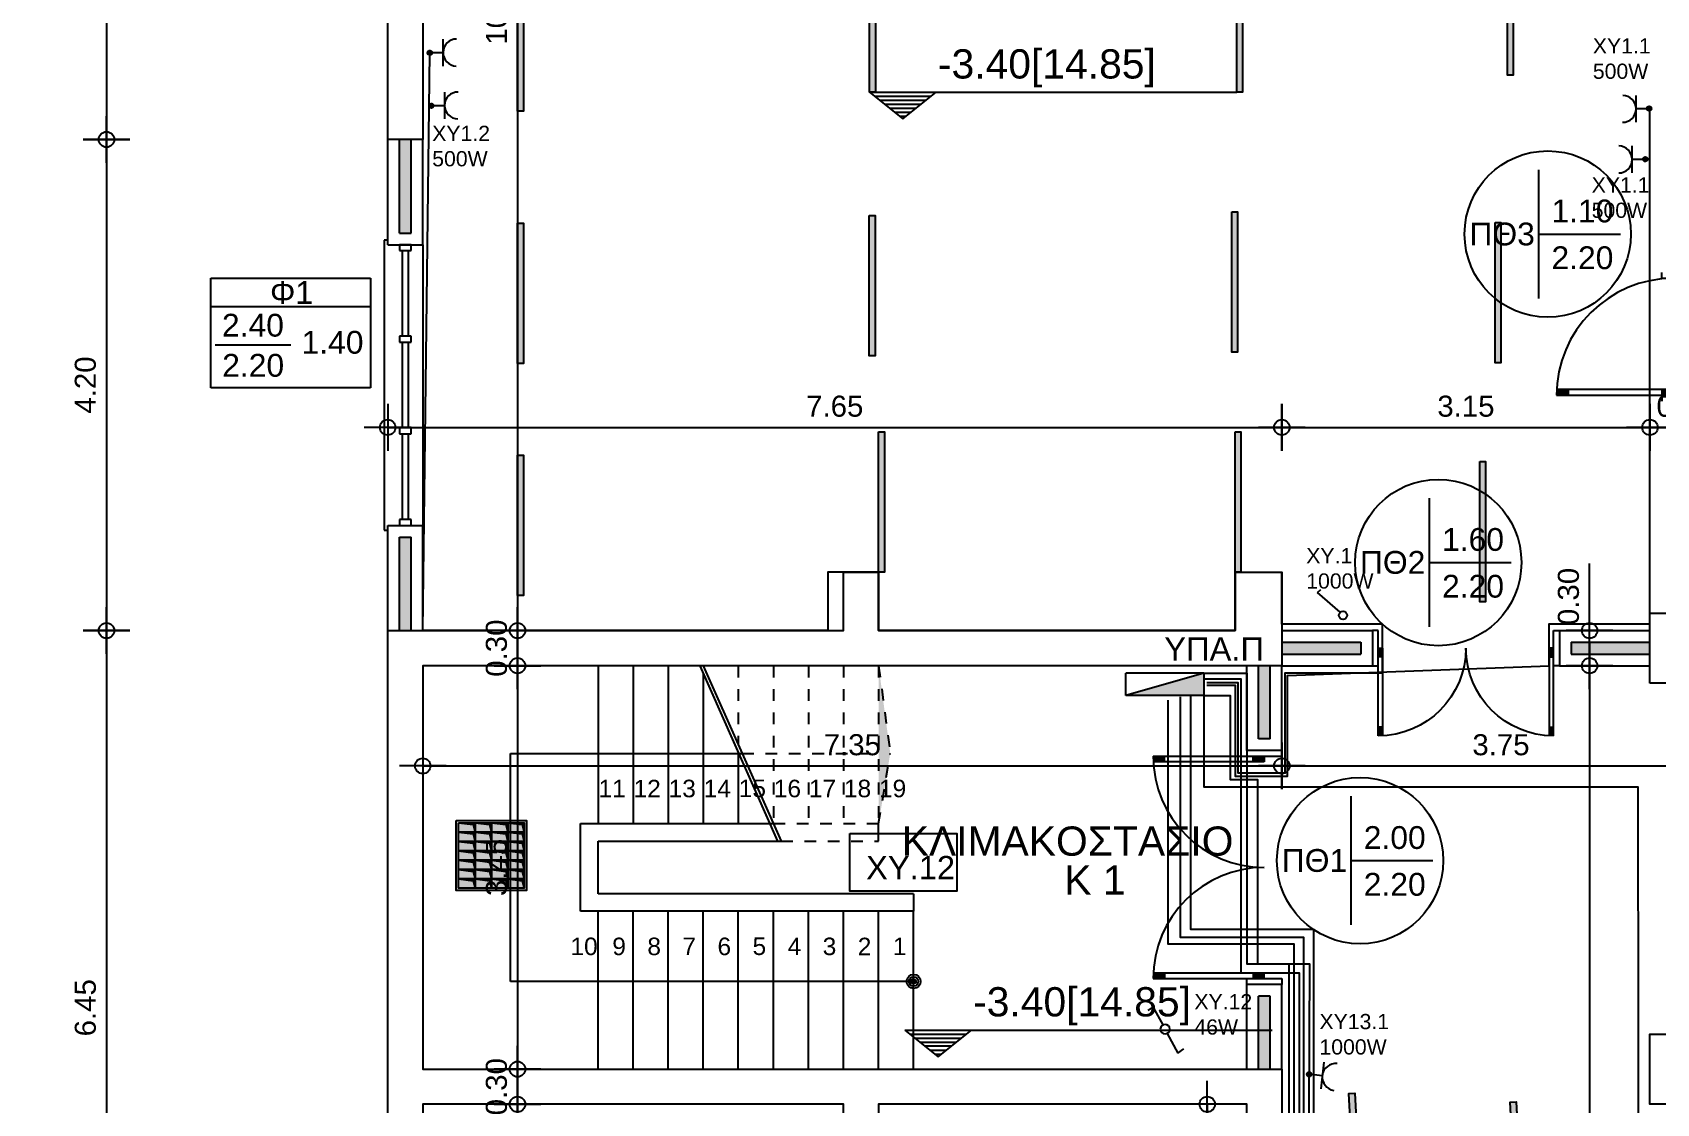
# Model space of a CAD drawing. Header units: metres. Extents: x -11 to 85, y -301 to 135.
# Drawn here: x 11.73 to 25.63, y -271.19 to -262.03 of the extents above; entities that cross this region are included whole.
import ezdxf
from ezdxf.enums import TextEntityAlignment as Align

# ---------------------------------------------------------------- set-up
doc = ezdxf.new("R2010")
doc.units = ezdxf.units.M
doc.header["$LTSCALE"] = 0.036
doc.header["$PDMODE"] = 2
doc.linetypes.add('HIDDEN', pattern=[0.375, 0.25, -0.125])
for name, color, linetype in [('arxitek ypogeio', 252, 'Continuous'), ('DIMBLK', 252, 'Continuous'), ('elec fota hatch', 31, 'Continuous'), ('electext', 20, 'Continuous'), ('hatch color', 252, 'Continuous'), ('HLEK-SYMBOL', 3, 'Continuous'), ('HLEK_FL001_SYMBOLS', 230, 'Continuous'), ('Parathira', 252, 'Continuous')]:
    doc.layers.add(name, color=color, linetype=linetype)
doc.styles.add('COMU-N', font='arial.ttf')
doc.styles.get("Standard").update_dxf_attribs({"font": 'arial.ttf'})
doc.styles.add('W4MS2', font='W4MS2.shx')
doc.dimstyles.new('CADWDOT', dxfattribs={"dimscale": 0.1, "dimtxt": 1.8, "dimasz": 0.08, "dimexe": 2, "dimexo": 0, "dimgap": 0.09, "dimtad": 0, "dimrnd": 0.001, "dimzin": 0, "dimdsep": 46, "dimtxsty": 'Standard', "dimblk1": 'ARTDIM', "dimblk2": 'ARTDIM', "dimsah": 1, "dimcen": 0.09, "dimdle": 0.05, "dimse1": 1, "dimse2": 1, "dimadec": 0, "dimazin": 0, "dimtfac": 1, "dimtmove": 0, "dimatfit": 3, "dimldrblk": 'ARTDIM', "dimfxl": 2, "dimtvp": 0.9999, "dimtolj": 1, "dimtzin": 0, "dimarcsym": 0})

# ---------------------------------------------------------------- blocks, each defined once
blk = doc.blocks.new('ARTDIM')
at = {"layer": 'DIMBLK'}
for p, q in [((0, -24.9975), (0, 24.9975)), ((-24.9975, 0), (24.9975, 0))]:
    blk.add_line(p, q, dxfattribs=at)
blk.add_circle((0, 0), 8.25, dxfattribs=at)
blk = doc.blocks.new('*D1514')
at = {"layer": 'arxitek ypogeio', "color": 0, "lineweight": -2}
blk.add_line((9.674, -256.204), (9.674, -285.588), dxfattribs=at)
at = {"layer": 'Defpoints', "color": 0, "transparency": 16777216}
for p in [(13.507, -256.196), (9.674, -285.596), (13.507, -285.596)]:
    blk.add_point(p, dxfattribs=at)
at = {"layer": 'arxitek ypogeio', "color": 0, "lineweight": -2, "xscale": 0.008, "yscale": 0.008, "zscale": 0.008}
for p, rotation in [((9.674, -256.196), 90), ((9.674, -285.596), 270)]:
    blk.add_blockref('ARTDIM', p, dxfattribs=dict(at, rotation=rotation))
at = {"layer": 'arxitek ypogeio', "color": 0, "insert": (9.494, -270.896), "char_height": 0.18, "attachment_point": 5, "rotation": 90}
blk.add_mtext('\\A1;29.40', dxfattribs=at)
blk = doc.blocks.new('*D1525')
at = {"layer": 'arxitek ypogeio', "color": 0, "lineweight": -2}
blk.add_line((12.368, -256.204), (12.368, -262.938), dxfattribs=at)
at = {"layer": 'Defpoints', "color": 0, "transparency": 16777216}
for p in [(13.507, -256.196), (12.368, -262.946), (13.507, -262.946)]:
    blk.add_point(p, dxfattribs=at)
at = {"layer": 'arxitek ypogeio', "color": 0, "lineweight": -2, "xscale": 0.008, "yscale": 0.008, "zscale": 0.008}
for p, rotation in [((12.368, -256.196), 90), ((12.368, -262.946), 270)]:
    blk.add_blockref('ARTDIM', p, dxfattribs=dict(at, rotation=rotation))
at = {"layer": 'arxitek ypogeio', "color": 0, "insert": (12.188, -259.571), "char_height": 0.18, "attachment_point": 5, "rotation": 90}
blk.add_mtext('\\A1;6.75', dxfattribs=at)
blk = doc.blocks.new('*D1526')
at = {"layer": 'arxitek ypogeio', "color": 0, "lineweight": -2}
blk.add_line((12.368, -262.954), (12.368, -267.138), dxfattribs=at)
at = {"layer": 'Defpoints', "color": 0, "transparency": 16777216}
for p in [(13.507, -262.946), (12.368, -267.146), (13.507, -267.146)]:
    blk.add_point(p, dxfattribs=at)
at = {"layer": 'arxitek ypogeio', "color": 0, "lineweight": -2, "xscale": 0.008, "yscale": 0.008, "zscale": 0.008}
for p, rotation in [((12.368, -262.946), 90), ((12.368, -267.146), 270)]:
    blk.add_blockref('ARTDIM', p, dxfattribs=dict(at, rotation=rotation))
at = {"layer": 'arxitek ypogeio', "color": 0, "insert": (12.188, -265.046), "char_height": 0.18, "attachment_point": 5, "rotation": 90}
blk.add_mtext('\\A1;4.20', dxfattribs=at)
blk = doc.blocks.new('*D1527')
at = {"layer": 'arxitek ypogeio', "color": 0, "lineweight": -2}
blk.add_line((12.368, -267.154), (12.368, -273.588), dxfattribs=at)
at = {"layer": 'Defpoints', "color": 0, "transparency": 16777216}
for p in [(13.507, -267.146), (12.368, -273.596), (13.507, -273.596)]:
    blk.add_point(p, dxfattribs=at)
at = {"layer": 'arxitek ypogeio', "color": 0, "lineweight": -2, "xscale": 0.008, "yscale": 0.008, "zscale": 0.008}
for p, rotation in [((12.368, -267.146), 90), ((12.368, -273.596), 270)]:
    blk.add_blockref('ARTDIM', p, dxfattribs=dict(at, rotation=rotation))
at = {"layer": 'arxitek ypogeio', "color": 0, "insert": (12.188, -270.371), "char_height": 0.18, "attachment_point": 5, "rotation": 90}
blk.add_mtext('\\A1;6.45', dxfattribs=at)
blk = doc.blocks.new('*D1561')
at = {"layer": 'arxitek ypogeio', "color": 0, "lineweight": -2}
blk.add_line((15.885, -256.504), (15.885, -267.138), dxfattribs=at)
at = {"layer": 'Defpoints', "color": 0, "transparency": 16777216}
for p in [(15.074, -256.496), (15.074, -267.146), (15.885, -267.146)]:
    blk.add_point(p, dxfattribs=at)
at = {"layer": 'arxitek ypogeio', "color": 0, "lineweight": -2, "xscale": 0.008, "yscale": 0.008, "zscale": 0.008}
for p, rotation in [((15.885, -256.496), 90), ((15.885, -267.146), 270)]:
    blk.add_blockref('ARTDIM', p, dxfattribs=dict(at, rotation=rotation))
at = {"layer": 'arxitek ypogeio', "color": 0, "insert": (15.705, -261.821), "char_height": 0.18, "attachment_point": 5, "rotation": 90}
blk.add_mtext('\\A1;10.65', dxfattribs=at)
blk = doc.blocks.new('*D1563')
at = {"layer": 'arxitek ypogeio', "color": 0, "lineweight": -2}
blk.add_line((14.782, -265.408), (22.416, -265.408), dxfattribs=at)
at = {"layer": 'Defpoints', "color": 0, "transparency": 16777216}
for p in [(22.424, -265.408), (14.774, -266.277), (22.424, -266.277)]:
    blk.add_point(p, dxfattribs=at)
at = {"layer": 'arxitek ypogeio', "color": 0, "lineweight": -2, "xscale": 0.008, "yscale": 0.008, "zscale": 0.008, "rotation": 180}
blk.add_blockref('ARTDIM', (14.774, -265.408), dxfattribs=at)
at = {"layer": 'arxitek ypogeio', "color": 0, "lineweight": -2, "xscale": 0.008, "yscale": 0.008, "zscale": 0.008}
blk.add_blockref('ARTDIM', (22.424, -265.408), dxfattribs=at)
at = {"layer": 'arxitek ypogeio', "color": 0, "insert": (18.599, -265.228), "char_height": 0.18, "attachment_point": 5}
blk.add_mtext('\\A1;7.65', dxfattribs=at)
blk = doc.blocks.new('*D1564')
at = {"layer": 'arxitek ypogeio', "color": 0, "lineweight": -2}
blk.add_line((22.432, -265.408), (25.566, -265.408), dxfattribs=at)
at = {"layer": 'Defpoints', "color": 0, "transparency": 16777216}
for p in [(25.574, -265.408), (22.424, -266.277), (25.574, -266.277)]:
    blk.add_point(p, dxfattribs=at)
at = {"layer": 'arxitek ypogeio', "color": 0, "lineweight": -2, "xscale": 0.008, "yscale": 0.008, "zscale": 0.008, "rotation": 180}
blk.add_blockref('ARTDIM', (22.424, -265.408), dxfattribs=at)
at = {"layer": 'arxitek ypogeio', "color": 0, "lineweight": -2, "xscale": 0.008, "yscale": 0.008, "zscale": 0.008}
blk.add_blockref('ARTDIM', (25.574, -265.408), dxfattribs=at)
at = {"layer": 'arxitek ypogeio', "color": 0, "insert": (23.999, -265.228), "char_height": 0.18, "attachment_point": 5}
blk.add_mtext('\\A1;3.15', dxfattribs=at)
blk = doc.blocks.new('*D1565')
at = {"layer": 'arxitek ypogeio', "color": 0, "lineweight": -2}
blk.add_line((25.582, -265.408), (26.166, -265.408), dxfattribs=at)
at = {"layer": 'Defpoints', "color": 0, "transparency": 16777216}
for p in [(26.174, -265.408), (25.574, -266.277), (26.174, -266.277)]:
    blk.add_point(p, dxfattribs=at)
at = {"layer": 'arxitek ypogeio', "color": 0, "lineweight": -2, "xscale": 0.008, "yscale": 0.008, "zscale": 0.008, "rotation": 180}
blk.add_blockref('ARTDIM', (25.574, -265.408), dxfattribs=at)
at = {"layer": 'arxitek ypogeio', "color": 0, "lineweight": -2, "xscale": 0.008, "yscale": 0.008, "zscale": 0.008}
blk.add_blockref('ARTDIM', (26.174, -265.408), dxfattribs=at)
at = {"layer": 'arxitek ypogeio', "color": 0, "insert": (25.874, -265.228), "char_height": 0.18, "attachment_point": 5}
blk.add_mtext('\\A1;0.60', dxfattribs=at)
blk = doc.blocks.new('*D1574')
at = {"layer": 'arxitek ypogeio', "color": 0, "lineweight": -2}
blk.add_line((15.082, -268.303), (22.416, -268.303), dxfattribs=at)
at = {"layer": 'Defpoints', "color": 0, "transparency": 16777216}
for p in [(15.074, -267.446), (22.424, -267.446), (22.424, -268.303)]:
    blk.add_point(p, dxfattribs=at)
at = {"layer": 'arxitek ypogeio', "color": 0, "lineweight": -2, "xscale": 0.008, "yscale": 0.008, "zscale": 0.008, "rotation": 180}
blk.add_blockref('ARTDIM', (15.074, -268.303), dxfattribs=at)
at = {"layer": 'arxitek ypogeio', "color": 0, "lineweight": -2, "xscale": 0.008, "yscale": 0.008, "zscale": 0.008}
blk.add_blockref('ARTDIM', (22.424, -268.303), dxfattribs=at)
at = {"layer": 'arxitek ypogeio', "color": 0, "insert": (18.749, -268.123), "char_height": 0.18, "attachment_point": 5}
blk.add_mtext('\\A1;7.35', dxfattribs=at)
blk = doc.blocks.new('*D1575')
at = {"layer": 'arxitek ypogeio', "color": 0, "lineweight": -2}
blk.add_line((22.432, -268.303), (26.166, -268.303), dxfattribs=at)
at = {"layer": 'Defpoints', "color": 0, "transparency": 16777216}
for p in [(22.424, -267.446), (26.174, -267.446), (26.174, -268.303)]:
    blk.add_point(p, dxfattribs=at)
at = {"layer": 'arxitek ypogeio', "color": 0, "lineweight": -2, "xscale": 0.008, "yscale": 0.008, "zscale": 0.008, "rotation": 180}
blk.add_blockref('ARTDIM', (22.424, -268.303), dxfattribs=at)
at = {"layer": 'arxitek ypogeio', "color": 0, "lineweight": -2, "xscale": 0.008, "yscale": 0.008, "zscale": 0.008}
blk.add_blockref('ARTDIM', (26.174, -268.303), dxfattribs=at)
at = {"layer": 'arxitek ypogeio', "color": 0, "insert": (24.299, -268.123), "char_height": 0.18, "attachment_point": 5}
blk.add_mtext('\\A1;3.75', dxfattribs=at)
blk = doc.blocks.new('*D1576')
at = {"layer": 'arxitek ypogeio', "color": 0, "lineweight": -2}
blk.add_line((15.885, -267.438), (15.885, -267.154), dxfattribs=at)
at = {"layer": 'Defpoints', "color": 0, "transparency": 16777216}
for p in [(15.074, -267.146), (15.885, -267.146), (15.074, -267.446)]:
    blk.add_point(p, dxfattribs=at)
at = {"layer": 'arxitek ypogeio', "color": 0, "lineweight": -2, "xscale": 0.008, "yscale": 0.008, "zscale": 0.008}
for p, rotation in [((15.885, -267.146), 90), ((15.885, -267.446), 270)]:
    blk.add_blockref('ARTDIM', p, dxfattribs=dict(at, rotation=rotation))
at = {"layer": 'arxitek ypogeio', "color": 0, "insert": (15.705, -267.296), "char_height": 0.18, "attachment_point": 5, "rotation": 90}
blk.add_mtext('\\A1;0.30', dxfattribs=at)
blk = doc.blocks.new('*D1577')
at = {"layer": 'arxitek ypogeio', "color": 0, "lineweight": -2}
blk.add_line((15.885, -267.454), (15.885, -270.888), dxfattribs=at)
at = {"layer": 'Defpoints', "color": 0, "transparency": 16777216}
for p in [(15.074, -267.446), (15.074, -270.896), (15.885, -270.896)]:
    blk.add_point(p, dxfattribs=at)
at = {"layer": 'arxitek ypogeio', "color": 0, "lineweight": -2, "xscale": 0.008, "yscale": 0.008, "zscale": 0.008}
for p, rotation in [((15.885, -267.446), 90), ((15.885, -270.896), 270)]:
    blk.add_blockref('ARTDIM', p, dxfattribs=dict(at, rotation=rotation))
at = {"layer": 'arxitek ypogeio', "color": 0, "insert": (15.705, -269.171), "char_height": 0.18, "attachment_point": 5, "rotation": 90}
blk.add_mtext('\\A1;3.45', dxfattribs=at)
blk = doc.blocks.new('*D1578')
at = {"layer": 'arxitek ypogeio', "color": 0, "lineweight": -2}
blk.add_line((15.885, -270.904), (15.885, -271.188), dxfattribs=at)
at = {"layer": 'Defpoints', "color": 0, "transparency": 16777216}
for p in [(15.074, -270.896), (15.074, -271.196), (15.885, -271.196)]:
    blk.add_point(p, dxfattribs=at)
at = {"layer": 'arxitek ypogeio', "color": 0, "lineweight": -2, "xscale": 0.008, "yscale": 0.008, "zscale": 0.008}
for p, rotation in [((15.885, -270.896), 90), ((15.885, -271.196), 270)]:
    blk.add_blockref('ARTDIM', p, dxfattribs=dict(at, rotation=rotation))
at = {"layer": 'arxitek ypogeio', "color": 0, "insert": (15.705, -271.046), "char_height": 0.18, "attachment_point": 5, "rotation": 90}
blk.add_mtext('\\A1;0.30', dxfattribs=at)
blk = doc.blocks.new('*D1579')
at = {"layer": 'arxitek ypogeio', "color": 0, "lineweight": -2}
blk.add_line((15.885, -271.204), (15.885, -277.938), dxfattribs=at)
at = {"layer": 'Defpoints', "color": 0, "transparency": 16777216}
for p in [(15.074, -271.196), (15.074, -277.946), (15.885, -277.946)]:
    blk.add_point(p, dxfattribs=at)
at = {"layer": 'arxitek ypogeio', "color": 0, "lineweight": -2, "xscale": 0.008, "yscale": 0.008, "zscale": 0.008}
for p, rotation in [((15.885, -271.196), 90), ((15.885, -277.946), 270)]:
    blk.add_blockref('ARTDIM', p, dxfattribs=dict(at, rotation=rotation))
at = {"layer": 'arxitek ypogeio', "color": 0, "insert": (15.705, -274.571), "char_height": 0.18, "attachment_point": 5, "rotation": 90}
blk.add_mtext('\\A1;6.75', dxfattribs=at)
blk = doc.blocks.new('*D1602')
at = {"layer": 'arxitek ypogeio', "color": 0, "lineweight": -2}
for p, q in [((25.057, -267.146), (25.057, -266.571)), ((25.057, -267.438), (25.057, -267.154))]:
    blk.add_line(p, q, dxfattribs=at)
at = {"layer": 'Defpoints', "color": 0, "transparency": 16777216}
for p in [(24.024, -267.146), (25.057, -267.146), (24.024, -267.446)]:
    blk.add_point(p, dxfattribs=at)
at = {"layer": 'arxitek ypogeio', "color": 0, "lineweight": -2, "xscale": 0.008, "yscale": 0.008, "zscale": 0.008}
for p, rotation in [((25.057, -267.146), 90), ((25.057, -267.446), 270)]:
    blk.add_blockref('ARTDIM', p, dxfattribs=dict(at, rotation=rotation))
at = {"layer": 'arxitek ypogeio', "color": 0, "insert": (24.877, -266.854), "char_height": 0.18, "attachment_point": 5, "rotation": 90}
blk.add_mtext('\\A1;0.30', dxfattribs=at)
blk = doc.blocks.new('*D1603')
at = {"layer": 'arxitek ypogeio', "color": 0, "lineweight": -2}
blk.add_line((25.057, -267.454), (25.057, -281.383), dxfattribs=at)
at = {"layer": 'Defpoints', "color": 0, "transparency": 16777216}
for p in [(24.024, -267.446), (23.416, -281.391), (25.057, -281.391)]:
    blk.add_point(p, dxfattribs=at)
at = {"layer": 'arxitek ypogeio', "color": 0, "lineweight": -2, "xscale": 0.008, "yscale": 0.008, "zscale": 0.008}
for p, rotation in [((25.057, -267.446), 90), ((25.057, -281.391), 270)]:
    blk.add_blockref('ARTDIM', p, dxfattribs=dict(at, rotation=rotation))
at = {"layer": 'arxitek ypogeio', "color": 0, "insert": (24.874, -274.418), "char_height": 0.18, "attachment_point": 5, "rotation": 90}
blk.add_mtext('\\A1;13.95', dxfattribs=at)
blk = doc.blocks.new('A$C0F035EE8')
at = {"layer": 'Parathira'}
for p, q in [((-0.3, 0), (-0.3, -0.05)), ((0, -0.05), (0, 0)), ((-1.1, -0.05), (-0.15, -0.05)), ((-1.005, -0.059), (-1.1, -0.059)), ((-1.005, -0.069), (-1.1, -0.069)), ((-1.005, -0.079), (-1.1, -0.079)), ((-1.005, -0.088), (-1.099, -0.088)), ((-0.15, -0.098), (-1.099, -0.098)), ((-1.005, -0.098), (-1.005, -0.05)), ((-0.3, -0.05), (0, -0.05)), ((-0.245, -0.098), (-0.245, -0.05)), ((-0.15, -0.059), (-0.245, -0.059)), ((-0.15, -0.069), (-0.245, -0.069)), ((-0.15, -0.079), (-0.245, -0.079)), ((-0.15, -0.088), (-0.245, -0.088)), ((-0.15, -0.05), (-0.15, -0.098)), ((-1.005, -1.922), (-1.1, -1.922)), ((-1.005, -1.931), (-1.1, -1.931)), ((-1.005, -1.941), (-1.1, -1.941)), ((-0.15, -1.903), (-1.099, -1.903)), ((-1.005, -1.912), (-1.099, -1.912)), ((-1.005, -1.903), (-1.005, -1.95)), ((-0.245, -1.903), (-0.245, -1.95)), ((-0.15, -1.912), (-0.245, -1.912)), ((-0.15, -1.922), (-0.245, -1.922)), ((-0.15, -1.931), (-0.245, -1.931)), ((-0.15, -1.941), (-0.245, -1.941)), ((-0.15, -1.95), (-0.15, -1.903)), ((-1.1, -1.95), (-0.15, -1.95)), ((-0.3, -2), (-0.3, -1.95)), ((-0.3, -1.95), (0, -1.95)), ((0, -1.95), (0, -2))]:
    blk.add_line(p, q, dxfattribs=at)
for centre, start, end in [((-0.15, -0.05), 180, 270), ((-0.15, -1.95), 90, 180)]:
    blk.add_arc(centre, 0.95, start, end, dxfattribs=at)
blk = doc.blocks.new('A$C52D13D70')
at = {"layer": 'Parathira'}
for p, q in [((-0.33, 0.04), (-0.33, -2.44)), ((-0.3, 0.04), (-0.33, 0.04)), ((-0.1, 0), (-0.2, 0)), ((-0.2, 0), (-0.2, -0.05)), ((-0.1, -0.05), (-0.1, 0)), ((0, 0), (0, -2.4)), ((-0.2, -0.05), (-0.1, -0.05)), ((-0.175, -0.05), (-0.175, -0.783)), ((-0.125, -0.05), (-0.125, -0.783)), ((-0.1, -0.783), (-0.2, -0.783)), ((-0.2, -0.783), (-0.2, -0.833)), ((-0.2, -0.833), (-0.1, -0.833)), ((-0.175, -0.833), (-0.175, -1.567)), ((-0.125, -0.833), (-0.125, -1.567)), ((-0.1, -0.833), (-0.1, -0.783)), ((-0.1, -1.567), (-0.2, -1.567)), ((-0.2, -1.567), (-0.2, -1.617)), ((-0.2, -1.617), (-0.1, -1.617)), ((-0.175, -1.617), (-0.175, -2.35)), ((-0.125, -1.617), (-0.125, -2.35)), ((-0.1, -1.617), (-0.1, -1.567)), ((-0.1, -2.35), (-0.2, -2.35)), ((-0.2, -2.35), (-0.2, -2.4)), ((-0.1, -2.4), (-0.1, -2.35)), ((-0.33, -2.44), (-0.3, -2.44)), ((-0.2, -2.4), (-0.1, -2.4))]:
    blk.add_line(p, q, dxfattribs=at)
blk = doc.blocks.new('A$C31B96D1E')
at = {"layer": 'Parathira'}
for p, q in [((0.05, 0.6), (0.05, -0.15)), ((0.057, 0.525), (0.057, 0.6)), ((0.065, 0.525), (0.065, 0.6)), ((0.072, 0.525), (0.072, 0.6)), ((0.08, 0.525), (0.08, 0.599)), ((0.087, -0.15), (0.087, 0.599)), ((1.512, -0.15), (1.512, 0.599)), ((1.52, 0.525), (1.52, 0.599)), ((1.527, 0.525), (1.527, 0.6)), ((1.535, 0.525), (1.535, 0.6)), ((1.542, 0.525), (1.542, 0.6)), ((1.55, 0.6), (1.55, -0.15)), ((0.087, 0.525), (0.05, 0.525)), ((1.512, 0.525), (1.55, 0.525)), ((0, 0), (0.05, 0)), ((0.05, 0), (0.05, -0.3)), ((1.6, 0), (1.55, 0)), ((1.55, 0), (1.55, -0.3)), ((0.087, -0.075), (0.05, -0.075)), ((0.057, -0.15), (0.057, -0.075)), ((0.065, -0.15), (0.065, -0.075)), ((0.072, -0.15), (0.072, -0.075)), ((0.08, -0.15), (0.08, -0.075)), ((1.512, -0.075), (1.55, -0.075)), ((1.52, -0.15), (1.52, -0.075)), ((1.527, -0.15), (1.527, -0.075)), ((1.535, -0.15), (1.535, -0.075)), ((1.542, -0.15), (1.542, -0.075)), ((0.05, -0.15), (0.087, -0.15)), ((1.55, -0.15), (1.512, -0.15)), ((0.05, -0.3), (0, -0.3)), ((1.55, -0.3), (1.6, -0.3))]:
    blk.add_line(p, q, dxfattribs=at)
for centre, start, end in [((0.05, -0.15), 0, 90), ((1.55, -0.15), 90, 180)]:
    blk.add_arc(centre, 0.75, start, end, dxfattribs=at)
blk = doc.blocks.new('A$C23907CD8')
at = {"layer": 'Parathira'}
for p, q in [((0.05, 0.9), (0.05, -0.1)), ((0.06, 0.8), (0.06, 0.9)), ((0.07, 0.8), (0.07, 0.9)), ((0.08, 0.8), (0.08, 0.9)), ((0.09, 0.8), (0.09, 0.899)), ((0.1, -0.1), (0.1, 0.899)), ((0.1, 0.8), (0.05, 0.8)), ((0.05, 0), (0, 0)), ((0.05, -0.2), (0.05, 0)), ((0.1, 0), (0.05, 0)), ((0.06, -0.1), (0.06, 0)), ((0.07, -0.1), (0.07, 0)), ((0.08, -0.1), (0.08, 0)), ((0.09, -0.1), (0.09, 0)), ((1.05, -0.2), (1.05, 0)), ((1.05, 0), (1.1, 0)), ((0.05, -0.1), (0.1, -0.1)), ((0, -0.2), (0.05, -0.2)), ((1.1, -0.2), (1.05, -0.2))]:
    blk.add_line(p, q, dxfattribs=at)
blk.add_arc((0.05, -0.1), 1, 0, 90, dxfattribs=at)
blk = doc.blocks.new('*D1460')
at = {"layer": 'arxitek ypogeio', "color": 0, "lineweight": -2}
blk.add_line((21.786, -271.204), (21.786, -272.388), dxfattribs=at)
at = {"layer": 'Defpoints', "color": 0, "transparency": 16777216}
for p in [(22.124, -271.196), (21.786, -272.396), (22.124, -272.396)]:
    blk.add_point(p, dxfattribs=at)
at = {"layer": 'arxitek ypogeio', "color": 0, "lineweight": -2, "xscale": 0.008, "yscale": 0.008, "zscale": 0.008}
for p, rotation in [((21.786, -271.196), 90), ((21.786, -272.396), 270)]:
    blk.add_blockref('ARTDIM', p, dxfattribs=dict(at, rotation=rotation))
at = {"layer": 'arxitek ypogeio', "color": 0, "insert": (21.606, -271.796), "char_height": 0.18, "attachment_point": 5, "rotation": 90}
blk.add_mtext('\\A1;1.20', dxfattribs=at)
blk = doc.blocks.new('gJ6_a28')
at = {"layer": 'HLEK-SYMBOL', "color": 0, "linetype": 'Continuous'}
for p, q in [((-0.67, 0), (-0.67, 0.19)), ((-0.67, 0.19), (0, 0.19)), ((-0.67, 0), (0, 0.19)), ((0, 0.19), (0, 0)), ((-0.67, 0), (0, 0))]:
    blk.add_line(p, q, dxfattribs=at)
at = {"layer": 'HLEK-SYMBOL', "color": 0}
blk.add_solid([(-0.67, 0.19), (0, 0.19), (-0.67, 0)], dxfattribs=at)
at = {"layer": 'HLEK-SYMBOL', "color": 0, "style": 'W4MS2', "flags": 8}
blk.add_attdef('NODE_NUMBER', (0.018, 0.091), '', height=0.1, dxfattribs=at)
blk.add_attdef('NODE_NUMBER', (0.018, 0.091), '', height=0.1, dxfattribs=at)
blk = doc.blocks.new('gJ6_a14')
at = {"linetype": 'Continuous'}
for p, q in [((-0.1176, 0.1119), (0.113, 0.1119)), ((0, 0.1119), (0, 0))]:
    blk.add_line(p, q, dxfattribs=at)
blk.add_arc((-0.0023, 0.2279), 0.1153, 180, 358.95657, dxfattribs=at)
blk = doc.blocks.new('*X1779')
at = {"color": 0}
for p, q in [((15.598, 2.587), (15.737, 2.727)), ((15.598, 2.622), (15.702, 2.727)), ((15.605, 2.559), (15.765, 2.719)), ((15.617, 2.536), (15.789, 2.707)), ((15.623, 2.665), (15.631, 2.674)), ((15.633, 2.516), (15.808, 2.691)), ((15.636, 2.678), (15.645, 2.687)), ((15.649, 2.691), (15.658, 2.7)), ((15.653, 2.501), (15.824, 2.672)), ((15.662, 2.705), (15.671, 2.714)), ((15.667, 2.674), (15.676, 2.683)), ((15.676, 2.718), (15.678, 2.721)), ((15.68, 2.687), (15.689, 2.696)), ((15.693, 2.7), (15.702, 2.709)), ((15.698, 2.669), (15.707, 2.678)), ((15.707, 2.714), (15.715, 2.722)), ((15.711, 2.683), (15.72, 2.691)), ((15.72, 2.727), (15.721, 2.728)), ((15.724, 2.696), (15.733, 2.705)), ((15.729, 2.665), (15.738, 2.674)), ((15.738, 2.709), (15.746, 2.718)), ((15.742, 2.678), (15.751, 2.687)), ((15.751, 2.722), (15.752, 2.724)), ((15.755, 2.691), (15.764, 2.7)), ((15.768, 2.705), (15.777, 2.714)), ((15.773, 2.674), (15.782, 2.683)), ((15.786, 2.687), (15.795, 2.696)), ((15.804, 2.669), (15.813, 2.678)), ((15.601, 2.607), (15.609, 2.616)), ((15.604, 2.646), (15.605, 2.647)), ((15.605, 2.577), (15.614, 2.585)), ((15.609, 2.652), (15.618, 2.66)), ((15.611, 2.547), (15.618, 2.554)), ((15.614, 2.621), (15.623, 2.63)), ((15.618, 2.59), (15.627, 2.599)), ((15.623, 2.559), (15.631, 2.568)), ((15.627, 2.634), (15.636, 2.643)), ((15.627, 2.528), (15.636, 2.537)), ((15.631, 2.603), (15.64, 2.612)), ((15.636, 2.572), (15.645, 2.581)), ((15.64, 2.647), (15.649, 2.656)), ((15.64, 2.541), (15.649, 2.55)), ((15.645, 2.616), (15.654, 2.625)), ((15.645, 2.51), (15.654, 2.519)), ((15.649, 2.585), (15.658, 2.594)), ((15.654, 2.66), (15.662, 2.669)), ((15.654, 2.554), (15.662, 2.563)), ((15.658, 2.63), (15.667, 2.638)), ((15.658, 2.523), (15.667, 2.532)), ((15.662, 2.599), (15.671, 2.607)), ((15.664, 2.494), (15.671, 2.501)), ((15.667, 2.568), (15.676, 2.577)), ((15.671, 2.643), (15.68, 2.652)), ((15.671, 2.537), (15.68, 2.546)), ((15.676, 2.489), (15.836, 2.648)), ((15.676, 2.612), (15.685, 2.621)), ((15.676, 2.506), (15.685, 2.515)), ((15.68, 2.581), (15.689, 2.59)), ((15.685, 2.656), (15.693, 2.665)), ((15.685, 2.55), (15.693, 2.559)), ((15.689, 2.625), (15.698, 2.634)), ((15.689, 2.519), (15.698, 2.528)), ((15.693, 2.594), (15.702, 2.603)), ((15.693, 2.488), (15.702, 2.497)), ((15.698, 2.563), (15.707, 2.572)), ((15.702, 2.638), (15.711, 2.647)), ((15.702, 2.532), (15.711, 2.541)), ((15.705, 2.482), (15.843, 2.62)), ((15.707, 2.607), (15.715, 2.616)), ((15.707, 2.501), (15.715, 2.51)), ((15.711, 2.577), (15.72, 2.585)), ((15.715, 2.652), (15.724, 2.66)), ((15.715, 2.546), (15.724, 2.554)), ((15.72, 2.621), (15.729, 2.63)), ((15.72, 2.515), (15.729, 2.523)), ((15.724, 2.59), (15.733, 2.599)), ((15.724, 2.484), (15.733, 2.493)), ((15.729, 2.559), (15.738, 2.568)), ((15.733, 2.634), (15.742, 2.643)), ((15.733, 2.528), (15.742, 2.537)), ((15.738, 2.603), (15.746, 2.612)), ((15.738, 2.497), (15.746, 2.506)), ((15.741, 2.482), (15.842, 2.584)), ((15.742, 2.572), (15.751, 2.581)), ((15.746, 2.647), (15.755, 2.656)), ((15.746, 2.541), (15.755, 2.55)), ((15.751, 2.616), (15.76, 2.625)), ((15.751, 2.51), (15.76, 2.519)), ((15.755, 2.585), (15.764, 2.594)), ((15.76, 2.66), (15.768, 2.669)), ((15.76, 2.554), (15.768, 2.563)), ((15.764, 2.63), (15.773, 2.638)), ((15.764, 2.523), (15.773, 2.532)), ((15.768, 2.599), (15.777, 2.607)), ((15.768, 2.493), (15.777, 2.501)), ((15.773, 2.568), (15.782, 2.577)), ((15.777, 2.643), (15.786, 2.652)), ((15.777, 2.537), (15.786, 2.546)), ((15.782, 2.612), (15.791, 2.621)), ((15.782, 2.506), (15.791, 2.515)), ((15.786, 2.581), (15.795, 2.59)), ((15.791, 2.656), (15.799, 2.665)), ((15.791, 2.55), (15.799, 2.559)), ((15.795, 2.625), (15.804, 2.634)), ((15.795, 2.519), (15.804, 2.528)), ((15.799, 2.594), (15.808, 2.603)), ((15.804, 2.563), (15.813, 2.572)), ((15.808, 2.638), (15.817, 2.647)), ((15.808, 2.532), (15.817, 2.541)), ((15.813, 2.607), (15.822, 2.616)), ((15.817, 2.577), (15.826, 2.585)), ((15.822, 2.652), (15.83, 2.66)), ((15.822, 2.546), (15.83, 2.554)), ((15.826, 2.621), (15.835, 2.63)), ((15.83, 2.59), (15.839, 2.599)), ((15.835, 2.559), (15.835, 2.56)), ((15.839, 2.634), (15.84, 2.635)), ((15.844, 2.603), (15.844, 2.603))]:
    blk.add_line(p, q, dxfattribs=at)
blk = doc.blocks.new('GJ6_A78')
at = {"layer": 'HLEK-SYMBOL', "color": 0, "linetype": 'Continuous'}
blk.add_circle((0, 0), 0.0989, dxfattribs=at)
at = {"layer": 'HLEK-SYMBOL', "color": 0, "xscale": 0.8, "yscale": 0.8, "zscale": 0.8}
blk.add_blockref('*X1779', (-12.576, -2.084), dxfattribs=at)
blk = doc.blocks.new('priza')
at = {"layer": 'HLEK_FL001_SYMBOLS', "rotation": 180}
blk.add_blockref('gJ6_a14', (87.4, -100.495), dxfattribs=at)
at = {"layer": 'HLEK_FL001_SYMBOLS', "xscale": 0.1951472641207488, "yscale": 0.1951472641207488, "zscale": 0.1951472641207488}
blk.add_blockref('GJ6_A78', (87.4, -100.495), dxfattribs=at)
blk = doc.blocks.new('lampes fthorismou 120')
at = {"layer": 'hatch color'}
blk.add_hatch(color=181, dxfattribs=at).paths.add_polyline_path([(84.181, -99.264), (84.181, -99.214), (85.381, -99.214), (85.381, -99.264)])
at = {"layer": 'HLEK_FL001_SYMBOLS'}
blk.add_lwpolyline([(84.181, -99.264), (84.181, -99.214), (85.381, -99.214), (85.381, -99.264)], close=True, dxfattribs=at)
blk = doc.blocks.new('fotistiko fthorismou pseudorofi')
at = {"layer": 'elec fota hatch'}
blk.add_hatch(color=256, dxfattribs=at).paths.add_polyline_path([(56.167, -89.552), (56.727, -89.552), (56.727, -90.112), (56.167, -90.112)])
at = {"layer": 'HLEK_FL001_SYMBOLS'}
for points in [[(56.307, -89.552), (56.167, -89.552), (56.29, -89.568), (56.307, -89.632)], [(56.447, -89.552), (56.307, -89.552), (56.43, -89.568), (56.447, -89.632)], [(56.587, -89.552), (56.447, -89.552), (56.57, -89.568), (56.587, -89.632)], [(56.727, -89.552), (56.587, -89.552), (56.71, -89.568), (56.727, -89.632)], [(56.307, -89.632), (56.167, -89.632), (56.29, -89.648), (56.307, -89.712)], [(56.307, -89.712), (56.167, -89.712), (56.29, -89.728), (56.307, -89.792)], [(56.447, -89.632), (56.307, -89.632), (56.43, -89.648), (56.447, -89.712)], [(56.447, -89.712), (56.307, -89.712), (56.43, -89.728), (56.447, -89.792)], [(56.587, -89.632), (56.447, -89.632), (56.57, -89.648), (56.587, -89.712)], [(56.587, -89.712), (56.447, -89.712), (56.57, -89.728), (56.587, -89.792)], [(56.727, -89.632), (56.587, -89.632), (56.71, -89.648), (56.727, -89.712)], [(56.727, -89.712), (56.587, -89.712), (56.71, -89.728), (56.727, -89.792)], [(56.307, -89.792), (56.167, -89.792), (56.29, -89.808), (56.307, -89.872)], [(56.307, -89.872), (56.167, -89.872), (56.29, -89.888), (56.307, -89.952)], [(56.447, -89.792), (56.307, -89.792), (56.43, -89.808), (56.447, -89.872)], [(56.447, -89.872), (56.307, -89.872), (56.43, -89.888), (56.447, -89.952)], [(56.587, -89.792), (56.447, -89.792), (56.57, -89.808), (56.587, -89.872)], [(56.587, -89.872), (56.447, -89.872), (56.57, -89.888), (56.587, -89.952)], [(56.727, -89.792), (56.587, -89.792), (56.71, -89.808), (56.727, -89.872)], [(56.727, -89.872), (56.587, -89.872), (56.71, -89.888), (56.727, -89.952)], [(56.307, -89.952), (56.167, -89.952), (56.29, -89.968), (56.307, -90.032)], [(56.307, -90.032), (56.167, -90.032), (56.29, -90.048), (56.307, -90.112)], [(56.447, -89.952), (56.307, -89.952), (56.43, -89.968), (56.447, -90.032)], [(56.447, -90.032), (56.307, -90.032), (56.43, -90.048), (56.447, -90.112)], [(56.587, -89.952), (56.447, -89.952), (56.57, -89.968), (56.587, -90.032)], [(56.587, -90.032), (56.447, -90.032), (56.57, -90.048), (56.587, -90.112)], [(56.727, -89.952), (56.587, -89.952), (56.71, -89.968), (56.727, -90.032)], [(56.727, -90.032), (56.587, -90.032), (56.71, -90.048), (56.727, -90.112)]]:
    blk.add_hatch(color=256, dxfattribs=at).paths.add_polyline_path(points)
for p, q in [((56.167, -89.552), (56.29, -89.568)), ((56.29, -89.568), (56.307, -89.632)), ((56.307, -89.552), (56.307, -90.112)), ((56.307, -89.552), (56.43, -89.568)), ((56.43, -89.568), (56.447, -89.632)), ((56.447, -89.552), (56.447, -90.112)), ((56.447, -89.552), (56.57, -89.568)), ((56.57, -89.568), (56.587, -89.632)), ((56.587, -89.552), (56.587, -90.112)), ((56.587, -89.552), (56.71, -89.568)), ((56.71, -89.568), (56.727, -89.632)), ((56.727, -89.632), (56.167, -89.632)), ((56.167, -89.632), (56.29, -89.648)), ((56.727, -89.712), (56.167, -89.712)), ((56.167, -89.712), (56.29, -89.728)), ((56.29, -89.648), (56.307, -89.712)), ((56.29, -89.728), (56.307, -89.792)), ((56.307, -89.632), (56.43, -89.648)), ((56.307, -89.712), (56.43, -89.728)), ((56.43, -89.648), (56.447, -89.712)), ((56.43, -89.728), (56.447, -89.792)), ((56.447, -89.632), (56.57, -89.648)), ((56.447, -89.712), (56.57, -89.728)), ((56.57, -89.648), (56.587, -89.712)), ((56.57, -89.728), (56.587, -89.792)), ((56.587, -89.632), (56.71, -89.648)), ((56.587, -89.712), (56.71, -89.728)), ((56.71, -89.648), (56.727, -89.712)), ((56.71, -89.728), (56.727, -89.792)), ((56.727, -89.792), (56.167, -89.792)), ((56.167, -89.792), (56.29, -89.808)), ((56.727, -89.872), (56.167, -89.872)), ((56.167, -89.872), (56.29, -89.888)), ((56.29, -89.808), (56.307, -89.872)), ((56.29, -89.888), (56.307, -89.952)), ((56.307, -89.792), (56.43, -89.808)), ((56.307, -89.872), (56.43, -89.888)), ((56.43, -89.808), (56.447, -89.872)), ((56.43, -89.888), (56.447, -89.952)), ((56.447, -89.792), (56.57, -89.808)), ((56.447, -89.872), (56.57, -89.888)), ((56.57, -89.808), (56.587, -89.872)), ((56.57, -89.888), (56.587, -89.952)), ((56.587, -89.792), (56.71, -89.808)), ((56.587, -89.872), (56.71, -89.888)), ((56.71, -89.808), (56.727, -89.872)), ((56.71, -89.888), (56.727, -89.952)), ((56.727, -89.952), (56.167, -89.952)), ((56.167, -89.952), (56.29, -89.968)), ((56.727, -90.032), (56.167, -90.032)), ((56.167, -90.032), (56.29, -90.048)), ((56.29, -89.968), (56.307, -90.032)), ((56.307, -89.952), (56.43, -89.968)), ((56.307, -90.032), (56.43, -90.048)), ((56.43, -89.968), (56.447, -90.032)), ((56.447, -89.952), (56.57, -89.968)), ((56.447, -90.032), (56.57, -90.048)), ((56.57, -89.968), (56.587, -90.032)), ((56.587, -89.952), (56.71, -89.968)), ((56.587, -90.032), (56.71, -90.048)), ((56.71, -89.968), (56.727, -90.032)), ((56.29, -90.048), (56.307, -90.112)), ((56.43, -90.048), (56.447, -90.112)), ((56.57, -90.048), (56.587, -90.112)), ((56.71, -90.048), (56.727, -90.112))]:
    blk.add_line(p, q, dxfattribs=at)
for points in [[(56.147, -89.532), (56.747, -89.532), (56.747, -90.132), (56.147, -90.132)], [(56.167, -89.552), (56.727, -89.552), (56.727, -90.112), (56.167, -90.112)]]:
    blk.add_lwpolyline(points, close=True, dxfattribs=at)
blk = doc.blocks.new('gJ6_a1')
at = {"linetype": 'Continuous'}
for p, q in [((-0.219, 0.23), (-0.191, 0.254)), ((-0.024, 0.061), (-0.219, 0.23))]:
    blk.add_line(p, q, dxfattribs=at)
blk.add_circle((0, 0.034), 0.0349, dxfattribs=at)
blk = doc.blocks.new('gJ6_a3')
at = {"linetype": 'Continuous'}
for p, q in [((-0.111, 0.187), (-0.059, 0.209)), ((-0.024, 0.034), (-0.111, 0.187)), ((0.023, -0.035), (0.12, -0.2)), ((0.12, -0.2), (0.061, -0.224))]:
    blk.add_line(p, q, dxfattribs=at)
blk.add_circle((0, 0), 0.0405, dxfattribs=at)

msp = doc.modelspace()

# ---------------------------------------------------------------- hatches: boundary and pattern name
at = {"layer": 'arxitek ypogeio'}
for points in [[(14.974, -262.946), (14.874, -262.946), (14.874, -263.746), (14.974, -263.746)], [(14.974, -266.346), (14.874, -266.346), (14.874, -267.146), (14.974, -267.146)], [(23.099, -267.246), (22.424, -267.246), (22.424, -267.346), (23.099, -267.346)], [(25.574, -267.246), (24.899, -267.246), (24.899, -267.346), (25.574, -267.346)], [(22.324, -267.446), (22.224, -267.446), (22.224, -268.071), (22.324, -268.071)]]:
    msp.add_hatch(color=256, dxfattribs=at).paths.add_polyline_path(points)
at = {"layer": 'arxitek ypogeio', "linetype": 'HIDDEN'}
h = msp.add_hatch(color=256, dxfattribs=at)
h.paths.add_polyline_path([(18.974, -268.796), (19.074, -268.196), (18.974, -267.446)])
h.paths.add_polyline_path([(18.953, -268.608), (19.235, -268.608), (19.235, -268.383), (18.953, -268.383)], flags=9)
at = {"layer": 'arxitek ypogeio'}
h = msp.add_hatch(color=256, dxfattribs=at)
h.paths.add_polyline_path([(22.324, -270.271), (22.224, -270.271), (22.224, -270.467), (22.324, -270.467)])
h.paths.add_polyline_path([(22.324, -270.467), (22.224, -270.467), (22.224, -270.896), (22.324, -270.896)])

# ---------------------------------------------------------------- linework, layer by layer
for p, q in [((18.897, -262.542), (19.182, -262.77)), ((18.897, -262.542), (22.038, -262.542)), ((18.94, -262.576), (19.424, -262.576)), ((18.982, -262.61), (19.381, -262.61)), ((19.182, -262.77), (19.467, -262.542)), ((19.025, -262.644), (19.339, -262.644)), ((19.068, -262.678), (19.296, -262.678)), ((19.111, -262.713), (19.253, -262.713)), ((19.153, -262.747), (19.21, -262.747)), ((14.774, -263.846), (14.774, -262.946)), ((14.874, -263.746), (14.874, -262.946)), ((14.974, -263.746), (14.974, -262.946)), ((15.074, -263.846), (15.074, -262.946)), ((24.621, -263.205), (24.621, -264.305)), ((14.774, -263.846), (15.074, -263.846)), ((14.874, -263.746), (14.974, -263.746)), ((24.621, -263.755), (25.321, -263.755)), ((13.26, -265.069), (13.26, -264.131)), ((13.26, -264.131), (14.627, -264.131)), ((14.627, -264.131), (14.627, -265.069)), ((14.627, -264.377), (13.26, -264.377)), ((13.299, -264.703), (13.945, -264.703)), ((14.627, -265.069), (13.26, -265.069)), ((23.685, -266.014), (23.685, -267.114)), ((14.774, -267.146), (14.774, -266.246)), ((14.774, -266.246), (15.074, -266.246)), ((14.874, -266.346), (14.974, -266.346)), ((14.874, -267.146), (14.874, -266.346)), ((14.974, -267.146), (14.974, -266.346)), ((15.074, -267.146), (15.074, -266.246)), ((23.685, -266.564), (24.385, -266.564)), ((22.424, -267.146), (23.199, -267.146)), ((23.199, -267.146), (23.199, -267.446)), ((24.799, -267.146), (24.799, -267.446)), ((24.799, -267.146), (25.574, -267.146)), ((22.424, -267.246), (23.099, -267.246)), ((23.099, -267.246), (23.099, -267.346)), ((24.899, -267.246), (25.574, -267.246)), ((24.899, -267.246), (24.899, -267.346)), ((16.574, -267.446), (16.574, -268.796)), ((16.874, -267.446), (16.874, -268.796)), ((17.174, -267.446), (17.174, -268.796)), ((17.444, -267.446), (18.11, -268.946)), ((17.474, -267.446), (18.14, -268.946)), ((22.124, -268.171), (22.124, -267.446)), ((22.224, -268.071), (22.224, -267.446)), ((22.324, -268.071), (22.324, -267.446)), ((22.424, -267.346), (23.099, -267.346)), ((22.424, -267.446), (23.199, -267.446)), ((22.424, -268.171), (22.424, -267.446)), ((24.799, -267.446), (25.574, -267.446)), ((24.899, -267.346), (25.574, -267.346)), ((17.474, -267.513), (17.474, -268.796)), ((22.424, -268.171), (22.124, -268.171)), ((22.324, -268.071), (22.224, -268.071)), ((15.824, -270.146), (15.824, -268.196)), ((15.824, -268.196), (17.807, -268.196)), ((17.774, -268.188), (17.774, -268.796)), ((23.015, -268.563), (23.015, -269.663)), ((16.424, -269.546), (16.424, -268.796)), ((16.424, -268.796), (18.074, -268.796)), ((18.974, -268.946), (18.974, -268.796)), ((16.574, -269.396), (16.574, -268.946)), ((16.574, -268.946), (18.14, -268.946)), ((23.015, -269.113), (23.715, -269.113)), ((19.274, -269.396), (16.574, -269.396)), ((19.274, -269.396), (19.274, -269.546)), ((19.274, -269.546), (16.424, -269.546)), ((16.574, -270.896), (16.574, -269.546)), ((16.874, -270.896), (16.874, -269.546)), ((17.174, -270.896), (17.174, -269.546)), ((17.474, -270.896), (17.474, -269.546)), ((17.774, -270.896), (17.774, -269.546)), ((18.074, -270.896), (18.074, -269.546)), ((18.374, -270.896), (18.374, -269.546)), ((18.674, -270.896), (18.674, -269.546)), ((18.974, -270.896), (18.974, -269.546)), ((19.274, -270.896), (19.274, -269.546)), ((19.274, -270.146), (15.824, -270.146)), ((22.124, -270.896), (22.124, -270.171)), ((22.424, -270.171), (22.124, -270.171)), ((22.424, -270.896), (22.424, -270.171)), ((22.324, -270.271), (22.224, -270.271)), ((22.224, -270.896), (22.224, -270.271)), ((22.324, -270.896), (22.324, -270.271)), ((19.198, -270.562), (19.483, -270.79)), ((19.198, -270.562), (22.34, -270.562)), ((19.241, -270.596), (19.726, -270.596)), ((19.284, -270.63), (19.683, -270.63)), ((19.327, -270.664), (19.64, -270.664)), ((19.483, -270.79), (19.768, -270.562)), ((19.369, -270.698), (19.597, -270.698)), ((19.412, -270.733), (19.555, -270.733)), ((19.455, -270.767), (19.512, -270.767))]:
    msp.add_line(p, q, dxfattribs=at)
at = {"layer": 'arxitek ypogeio', "linetype": 'HIDDEN'}
for p, q in [((17.774, -267.446), (17.774, -268.121)), ((18.074, -267.446), (18.074, -268.796)), ((18.374, -267.446), (18.374, -268.796)), ((18.674, -267.446), (18.674, -268.796)), ((18.974, -267.446), (18.974, -268.796)), ((18.974, -267.446), (19.074, -268.196)), ((17.807, -268.196), (18.974, -268.196)), ((18.974, -268.796), (19.074, -268.196)), ((18.074, -268.796), (18.974, -268.796)), ((18.14, -268.946), (18.974, -268.946))]:
    msp.add_line(p, q, dxfattribs=at)
at = {"layer": 'arxitek ypogeio'}
for points in [[(14.774, -262.946), (14.774, -256.196), (26.074, -256.196), (26.074, -257.196), (25.674, -257.196), (25.674, -256.496), (22.474, -256.496), (22.474, -257.196), (22.074, -257.196), (22.074, -256.496), (18.974, -256.496), (18.974, -256.796), (18.674, -256.796), (18.674, -256.496), (15.074, -256.496), (15.074, -262.946)], [(14.774, -273.596), (14.774, -267.146), (18.674, -267.146), (18.674, -266.646), (18.974, -266.646), (18.974, -267.146), (22.024, -267.146), (22.024, -266.646), (22.424, -266.646), (22.424, -267.446), (15.074, -267.446), (15.074, -270.896), (22.424, -270.896), (22.424, -272.396), (22.124, -272.396), (22.124, -271.196), (18.974, -271.196), (18.974, -271.496), (18.674, -271.496), (18.674, -271.196), (15.074, -271.196), (15.074, -273.596)], [(25.574, -267.596), (25.574, -266.996), (26.174, -266.996), (26.174, -267.596), (26.024, -267.596), (26.024, -270.596), (26.174, -270.596), (26.174, -271.196), (26.024, -271.196), (26.024, -274.196), (25.724, -274.196), (25.724, -271.196), (25.574, -271.196), (25.574, -270.596), (25.724, -270.596), (25.724, -267.596)]]:
    msp.add_lwpolyline(points, close=True, dxfattribs=at)
for centre, radius in [((24.699, -263.755), 0.711), ((23.763, -266.564), 0.711), ((23.093, -269.113), 0.711), ((19.274, -270.146), 0.06), ((19.274, -270.146), 0.04), ((19.274, -270.146), 0.02), ((19.274, -270.146), 0.01)]:
    msp.add_circle(centre, radius, dxfattribs=at)
at = {"layer": 'electext'}
msp.add_lwpolyline([(18.729, -268.88), (19.644, -268.88), (19.644, -269.375), (18.729, -269.375)], close=True, dxfattribs=at)
at = {"layer": 'HLEK_FL001_SYMBOLS'}
for points in [[(21.783, -267.591), (22.048, -267.591), (22.048, -268.362), (22.453, -268.362), (22.453, -267.506), (23.286, -267.506), (23.286, -267.091), (23.286, -267.091), (22.424, -267.091), (22.424, -266.652), (22.024, -266.646), (22.024, -266.646), (22.024, -267.146), (18.974, -267.146), (18.974, -266.646), (18.541, -266.646), (18.541, -267.146), (15.074, -267.146), (15.135, -262.205)], [(21.783, -267.613), (22.024, -267.613), (22.024, -268.39), (22.472, -268.39), (22.472, -267.529), (24.711, -267.446), (24.711, -267.087), (25.574, -267.087), (25.574, -262.678)], [(21.465, -267.51), (21.465, -267.51)], [(21.758, -267.51), (22.124, -267.51), (22.124, -269.996), (22.483, -269.996), (22.483, -273.783), (22.019, -273.783), (21.986, -273.696)], [(21.758, -267.558), (22.072, -267.558), (22.072, -269.996), (22.072, -269.996), (22.072, -270.073), (22.408, -270.073), (22.424, -270.073), (22.483, -270.073), (22.571, -270.073), (22.571, -280.546), (21.986, -280.546), (21.986, -284.405)], [(21.553, -267.713), (21.553, -269.768), (22.61, -269.768), (22.61, -275.139), (20.801, -275.139), (20.801, -275.787)], [(21.448, -267.741), (21.448, -269.825), (22.527, -269.825), (22.527, -281.124), (23.967, -281.124), (23.967, -282.362), (26.445, -282.362)], [(22.533, -284.576), (22.533, -281.843), (23.824, -281.843), (23.824, -281.26), (22.697, -281.26), (22.697, -269.703), (21.645, -269.703), (21.645, -267.7)], [(21.758, -267.7), (21.981, -267.7), (21.981, -268.419), (22.216, -268.419), (22.216, -269.996), (22.662, -269.996), (22.623, -278.177)], [(21.758, -267.7), (21.758, -268.483), (25.002, -268.483), (25.469, -268.483), (25.476, -272.736)]]:
    msp.add_lwpolyline(points, dxfattribs=at)

# ---------------------------------------------------------------- block references
at = {"layer": 'arxitek ypogeio'}
for name, p in [('A$C52D13D70', (15.074, -263.846)), ('A$C0F035EE8', (22.424, -268.171))]:
    msp.add_blockref(name, p, dxfattribs=at)
at = {"layer": 'arxitek ypogeio', "rotation": 90}
msp.add_blockref('A$C23907CD8', (25.674, -265.184), dxfattribs=at)
at = {"layer": 'arxitek ypogeio', "xscale": -1, "rotation": 180}
msp.add_blockref('A$C31B96D1E', (23.199, -267.446), dxfattribs=at)
at = {"layer": 'HLEK_FL001_SYMBOLS'}
for name, p, rotation in [('lampes fthorismou 120', (123.618, -177.014), 270), ('lampes fthorismou 120', (118.161, -177.16), 270), ('lampes fthorismou 120', (121.302, -177.16), 270), ('lampes fthorismou 120', (115.149, -177.322), 270), ('priza', (-85.36, -349.605), 90), ('priza', (-85.347, -350.058), 90), ('priza', (126.062, -175.282), 270), ('priza', (126.029, -175.715), 270), ('lampes fthorismou 120', (121.259, -179.383), 270), ('lampes fthorismou 120', (115.149, -179.481), 270), ('lampes fthorismou 120', (118.158, -179.414), 270), ('lampes fthorismou 120', (123.513, -179.474), 270), ('lampes fthorismou 120', (118.238, -181.264), 270), ('lampes fthorismou 120', (121.288, -181.264), 270), ('lampes fthorismou 120', (115.149, -181.465), 270), ('lampes fthorismou 120', (123.381, -181.518), 270), ('gJ6_a28', (21.088, -267.51), 180), ('priza', (-86.915, -346.648), 83.62864333239835), ('lampes fthorismou 120', (-71.546, -361.629), 93.04148662656519), ('lampes fthorismou 120', (-70.166, -361.703), 93.04148662656519)]:
    msp.add_blockref(name, p, dxfattribs=dict(at, rotation=rotation))
for name, p in [('gJ6_a1', (22.948, -267.049)), ('fotistiko fthorismou pseudorofi', (-40.786, -179.237))]:
    msp.add_blockref(name, p, dxfattribs=at)
at = {"layer": 'HLEK_FL001_SYMBOLS', "xscale": -1, "rotation": 58.82811736932428}
msp.add_blockref('gJ6_a3', (21.425, -270.554), dxfattribs=at)

# ---------------------------------------------------------------- texts
at = {"layer": 'arxitek ypogeio', "style": 'COMU-N'}
for s, height, p in [('Φ1', 0.195, (13.767, -264.352)), ('2.40', 0.195, (13.356, -264.632)), ('1.40', 0.195, (14.037, -264.778)), ('2.20', 0.195, (13.358, -264.975)), ('ΚΛΙΜΑΚΟΣΤΑΣΙΟ', 0.25, (19.172, -269.071)), ('K 1', 0.25, (20.563, -269.404))]:
    msp.add_text(s, height=height, dxfattribs=at).set_placement(p)
for s, p in [('11', (16.694, -268.496)), ('12', (16.994, -268.496)), ('13', (17.294, -268.496)), ('14', (17.594, -268.496)), ('15', (17.894, -268.496)), ('16', (18.194, -268.496)), ('17', (18.494, -268.496)), ('18', (18.794, -268.496)), ('19', (19.094, -268.496)), ('10', (16.454, -269.846)), ('9', (16.754, -269.846)), ('8', (17.054, -269.846)), ('7', (17.354, -269.846)), ('6', (17.654, -269.846)), ('5', (17.954, -269.846)), ('4', (18.254, -269.846)), ('3', (18.554, -269.846)), ('2', (18.854, -269.846)), ('1', (19.154, -269.846))]:
    msp.add_text(s, height=0.15, dxfattribs=at).set_placement(p, align=Align.MIDDLE)
for p in [(19.482, -262.425), (19.783, -270.445)]:
    msp.add_attdef('-3.40[14.85]', p, '±0.00', height=0.25, dxfattribs=at)
for tag, text, p in [('1.10', '0.90', (24.996, -263.655)), ('ΠΘ3', '2.20', (24.309, -263.852)), ('2.20', '2.20', (24.996, -264.055)), ('1.60', '0.90', (24.06, -266.464)), ('ΠΘ2', '2.20', (23.372, -266.66)), ('2.20', '2.20', (24.06, -266.864)), ('2.00', '0.90', (23.39, -269.013)), ('ΠΘ1', '2.20', (22.703, -269.209)), ('2.20', '2.20', (23.39, -269.413))]:
    msp.add_attdef(tag, text=text, height=0.195, dxfattribs=at).set_placement(p, align=Align.CENTER)
at = {"layer": 'electext', "style": 'COMU-N'}
for s, p in [('ΥΠΑ.Π', (21.418, -267.403)), ('ΧΥ.12', (18.867, -269.273))]:
    msp.add_text(s, height=0.2, dxfattribs=at).set_placement(p)
at = {"layer": 'HLEK_FL001_SYMBOLS', "char_height": 0.13, "attachment_point": 1, "style": 'COMU-N'}
for s, width, insert in [('ΧΥ1.1\\P500W', 1.258, (25.085, -262.081)), ('ΧΥ1.2\\P500W', 1.258, (15.155, -262.829)), ('ΧΥ1.1\\P500W', 1.258, (25.075, -263.27)), ('XY.1\\P1000W', 1.34039, (22.633, -266.44)), ('XY.12\\P46W', 0.60408, (21.676, -270.254)), ('ΧΥ13.1\\P1000W', 0.5507, (22.746, -270.424))]:
    msp.add_mtext_dynamic_manual_height_columns(s, width=width, gutter_width=0.65, heights=[0], dxfattribs=dict(at, insert=insert))

# ---------------------------------------------------------------- dimensions: what is measured, and where the dimension line sits
at = {"layer": 'arxitek ypogeio'}
for base, p1, p2, picture, middle in [((9.674, -285.596), (13.507, -256.196), (13.507, -285.596), '*D1514', (9.494, -270.896)), ((12.368, -262.946), (13.507, -256.196), (13.507, -262.946), '*D1525', (12.188, -259.571)), ((15.885, -267.146), (15.074, -256.496), (15.074, -267.146), '*D1561', (15.705, -261.821)), ((12.368, -267.146), (13.507, -262.946), (13.507, -267.146), '*D1526', (12.188, -265.046)), ((25.057, -267.146), (24.024, -267.446), (24.024, -267.146), '*D1602', (24.877, -266.854)), ((12.368, -273.596), (13.507, -267.146), (13.507, -273.596), '*D1527', (12.188, -270.371)), ((15.885, -270.896), (15.074, -267.446), (15.074, -270.896), '*D1577', (15.705, -269.171)), ((25.0575, -281.3912), (24.0237, -267.4455), (23.4163, -281.3912), '*D1603', (24.8736, -274.4184)), ((15.885, -277.946), (15.074, -271.196), (15.074, -277.946), '*D1579', (15.705, -274.571)), ((21.786, -272.396), (22.124, -271.196), (22.124, -272.396), '*D1460', (21.606, -271.796))]:
    dim = msp.add_linear_dim(base=base, p1=p1, p2=p2, angle=90, dimstyle='CADWDOT', dxfattribs=at)
    dim.commit()
    dim.dimension.update_dxf_attribs({"geometry": picture, "text_midpoint": middle})
for base, p1, p2, picture, middle in [((22.424, -265.408), (14.774, -266.277), (22.424, -266.277), '*D1563', (18.599, -265.228)), ((25.574, -265.408), (22.424, -266.277), (25.574, -266.277), '*D1564', (23.999, -265.228)), ((22.424, -268.303), (15.074, -267.446), (22.424, -267.446), '*D1574', (18.749, -268.123)), ((26.174, -268.303), (22.424, -267.446), (26.174, -267.446), '*D1575', (24.299, -268.123))]:
    dim = msp.add_linear_dim(base=base, p1=p1, p2=p2, dimstyle='CADWDOT', dxfattribs=at)
    dim.commit()
    dim.dimension.update_dxf_attribs({"geometry": picture, "text_midpoint": middle})
dim = msp.add_linear_dim(base=(26.174, -265.408), p1=(25.574, -266.277), p2=(26.174, -266.277), dimstyle='CADWDOT', dxfattribs=at)
dim.commit()
dim.dimension.update_dxf_attribs({"geometry": '*D1565', "text_midpoint": (25.874, -265.408), "dimtype": 160})
for base, p1, p2, picture, middle in [((15.885, -267.146), (15.074, -267.446), (15.074, -267.146), '*D1576', (15.885, -267.296)), ((15.885, -271.196), (15.074, -270.896), (15.074, -271.196), '*D1578', (15.885, -271.046))]:
    dim = msp.add_linear_dim(base=base, p1=p1, p2=p2, angle=90, dimstyle='CADWDOT', dxfattribs=at)
    dim.commit()
    dim.dimension.update_dxf_attribs({"geometry": picture, "text_midpoint": middle, "dimtype": 160})

doc.saveas('drawing.dxf')
